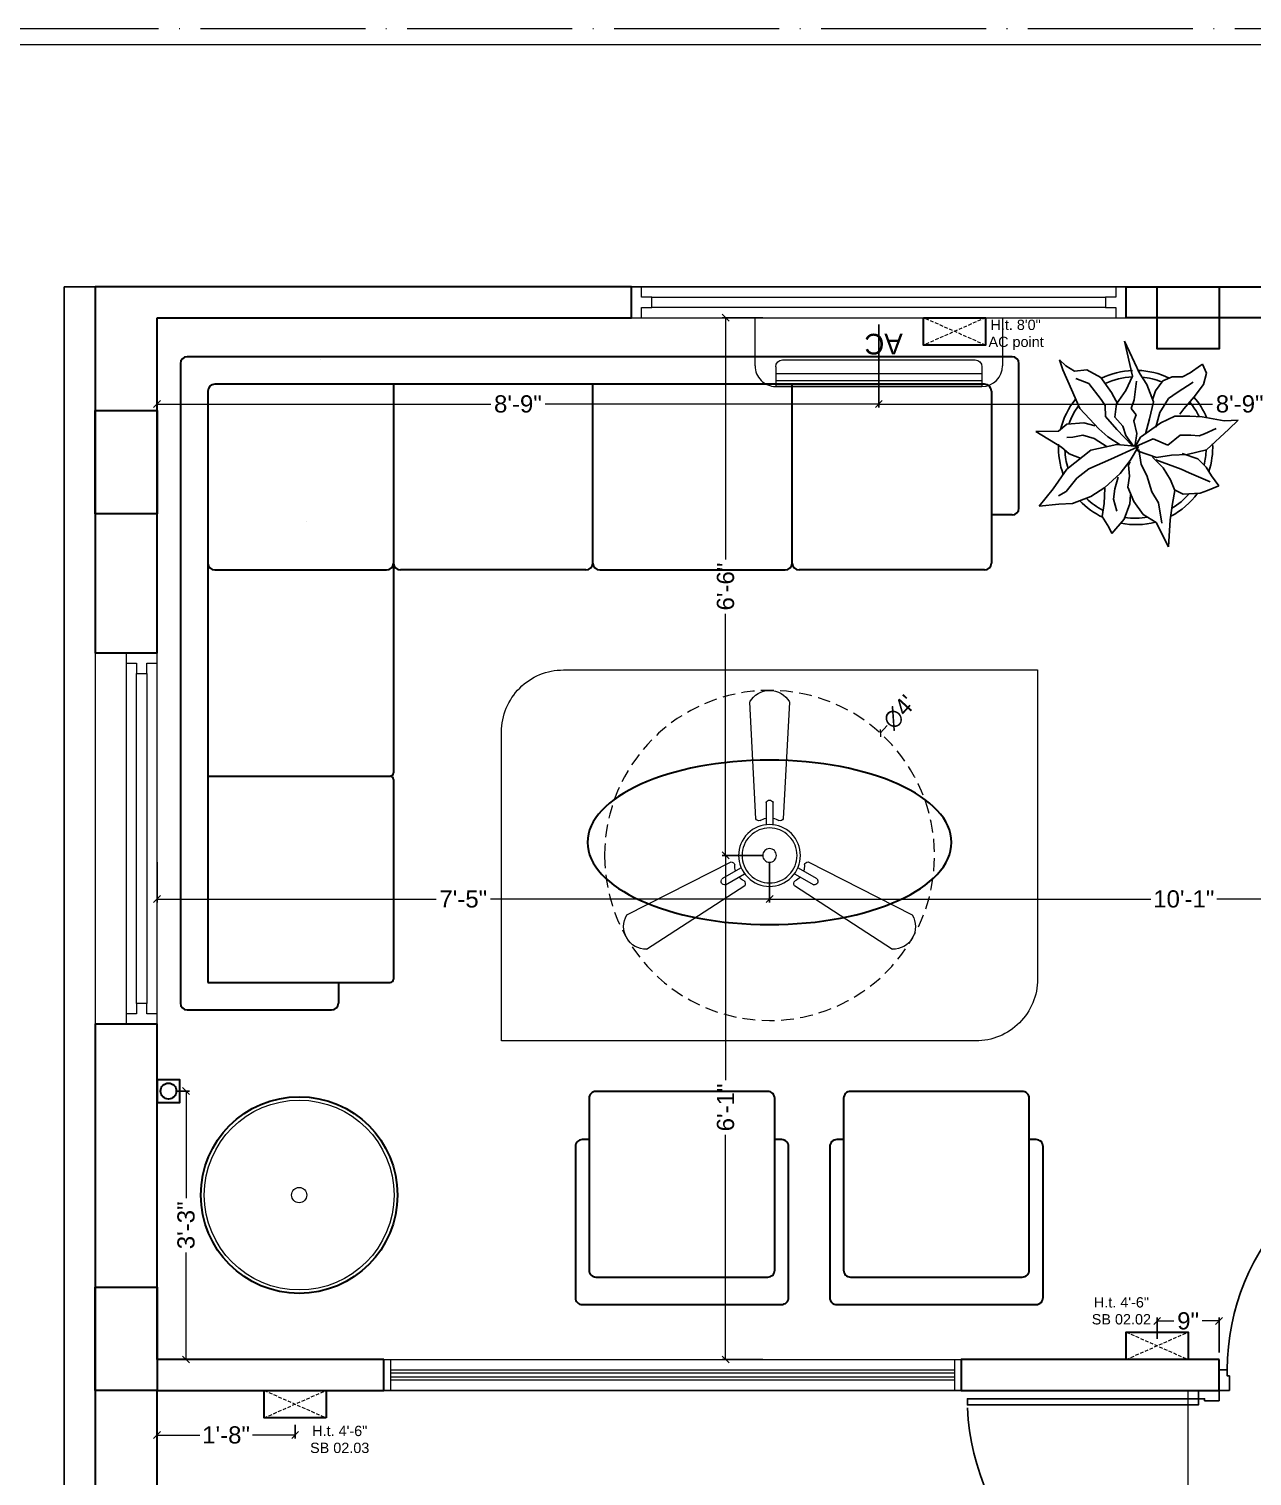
# Model space of a CAD drawing. Header units: millimetres. Extents: x 56222 to 3066687, y -650199 to -121287.
# Drawn here: x 149380.2 to 149558.1, y -178235.7 to -178025.3 of the extents above; entities that cross this region are included whole.
import ezdxf

# ---------------------------------------------------------------- set-up
doc = ezdxf.new("R2010")
doc.units = ezdxf.units.MM
doc.header["$MEASUREMENT"] = 0
doc.header["$PDMODE"] = 35
for name, pattern in [('ACAD_ISO04W100', [30, 24, -3, 0, -3]), ('DASHED', [0.75, 0.5, -0.25]), ('DASHED2', [0.375, 0.25, -0.125])]:
    doc.linetypes.add(name, pattern=pattern)
doc.layers.get('Defpoints').update_dxf_attribs({"color": 220})
doc.layers.add('AR DOOR', color=40, linetype='Continuous')
doc.layers.add('AR ELE-5', color=134, linetype='Continuous')
for name, color, linetype, lineweight in [('COLUMN', 1, 'Continuous', 30), ('dim05', 1, 'Continuous', 13), ('el', 7, 'Continuous', 20), ('ELEC-wires', 1, 'DASHED2', 13), ('Electrical', 84, 'Continuous', 30), ('FIRST FLOOR ( DW_RAIL )', 7, 'Continuous', 9), ('FUR', 250, 'Continuous', 0), ('FURNITURE', 32, 'Continuous', 9), ('GROUND FLOOR', 7, 'Continuous', 9), ('SECOND FLOOR', 7, 'Continuous', 9), ('SECOND FLOOR  ( PLINE )', 251, 'Continuous', 30), ('SECOND FLOOR ( DW_RAIL )', 7, 'Continuous', 9), ('Text', 7, 'Continuous', 15), ('wall', 7, 'Continuous', 30), ('XX~SLAB ( BEAM )~ ( DIM )', 7, 'Continuous', 9)]:
    doc.layers.add(name, color=color, linetype=linetype, lineweight=lineweight)
doc.layers.add('XX~SLAB ( PLINE )', color=251, linetype='Continuous', plot=False)
doc.styles.add('Arial', font='arial.ttf')
doc.styles.add('century g', font='GOTHIC.TTF')
doc.styles.get("Standard").update_dxf_attribs({"font": 'arial.ttf', "height": 6})
doc.styles.add('TEXT', font='eurr____.ttf')
doc.dimstyles.new('Archana', dxfattribs={"dimtxt": 2, "dimasz": 0.75, "dimexe": 0.5, "dimexo": 0.5, "dimgap": 0, "dimtad": 0, "dimzin": 0, "dimdsep": 46, "dimlunit": 4, "dimtxsty": 'century g', "dimblk": 'OBLIQUE', "dimcen": 0, "dimdle": 1, "dimclrd": 256, "dimclre": 256, "dimclrt": 256, "dimadec": 0, "dimazin": 0, "dimtfac": 1, "dimtofl": 0, "dimtmove": 1, "dimatfit": 3, "dimfxl": 1, "dimfxlon": 1, "dimtolj": 1, "dimtzin": 0, "dimlwd": -1, "dimlwe": -1, "dimarcsym": 0})
doc.dimstyles.new('ISO-25', dxfattribs={"dimtxt": 2.5, "dimasz": 1, "dimexe": 0.5, "dimexo": 1, "dimtad": 0, "dimdec": 1, "dimlunit": 4, "dimtxsty": 'Standard', "dimblk": 'OBLIQUE', "dimcen": 2.5, "dimclrd": 1, "dimclre": 1, "dimclrt": 5, "dimadec": 0, "dimazin": 0, "dimtfac": 1, "dimtdec": 1, "dimtmove": 0, "dimatfit": 3, "dimfxl": 1, "dimlwd": -1, "dimarcsym": 0})

# ---------------------------------------------------------------- blocks, each defined once
blk = doc.blocks.new('*U18')
for points in [[(0, 0), (0, 1120), (-30, 1120), (-30, 0)], [(40, 0), (0, 0), (0, -30), (-10, -30), (-10, -100), (40, -100)], [(-1160, 0), (-1120, 0), (-1120, -30), (-1110, -30), (-1110, -100), (-1160, -100)]]:
    blk.add_lwpolyline(points, close=True)
at = {"layer": 'AR ELE-5', "linetype": 'ByBlock', "ltscale": 15}
blk.add_arc((1.6, -0.7), 1121.6, 92.37301, 179.96526, dxfattribs=at)
blk = doc.blocks.new('*U19')
for points in [[(-1160, 0), (-1120, 0), (-1120, 30), (-1110, 30), (-1110, 100), (-1160, 100)], [(40, 0), (0, 0), (0, 30), (-10, 30), (-10, 100), (40, 100)], [(0, 0), (0, -1120), (-30, -1120), (-30, 0)]]:
    blk.add_lwpolyline(points, close=True)
at = {"layer": 'AR ELE-5', "linetype": 'ByBlock', "ltscale": 15}
blk.add_arc((1.6, 0.7), 1121.6, 180.03474, 267.62699, dxfattribs=at)
blk = doc.blocks.new('ARPLS010')
at = {"linetype": 'ByBlock'}
for p, q in [((0.1786, 0.6656), (0.1209, 0.6046)), ((0.1737, 0.5731), (0.1786, 0.6656)), ((0.1209, 0.6046), (-0.013, 0.459)), ((0.2004, 0.4323), (0.1737, 0.5731)), ((-0.2479, 0.5398), (-0.2779, 0.4665)), ((-0.1824, 0.4929), (-0.2479, 0.5398)), ((-0.2222, 0.4843), (-0.1643, 0.3469)), ((-0.1253, 0.4586), (-0.1824, 0.4929)), ((0.0907, 0.4465), (0.1252, 0.5219)), ((-0.2949, 0.4197), (-0.3016, 0.3092)), ((-0.2779, 0.4665), (-0.2949, 0.4197)), ((-0.0716, 0.4039), (-0.1253, 0.4586)), ((-0.0384, 0.3021), (-0.0716, 0.4039)), ((-0.013, 0.459), (-0.0442, 0.3355)), ((0.0767, 0.4116), (0.0907, 0.4465)), ((0.0818, 0.3579), (0.0767, 0.4116)), ((0.203, 0.3517), (0.2004, 0.4323)), ((0.3304, 0.3803), (0.2517, 0.3126)), ((0.4094, 0.4396), (0.3304, 0.3803)), ((0.4836, 0.4589), (0.4094, 0.4396)), ((0.5417, 0.4337), (0.4836, 0.4589)), ((0.4845, 0.3539), (0.5326, 0.4201)), ((0.5326, 0.4201), (0.5417, 0.4337)), ((-0.3016, 0.3092), (-0.276, 0.2577)), ((-0.1643, 0.3469), (-0.1387, 0.2954)), ((-0.1387, 0.2954), (-0.08, 0.1306)), ((-0.0442, 0.3355), (-0.0488, 0.232)), ((0.015, 0.2089), (0.0804, 0.2882)), ((0.0804, 0.2882), (0.0818, 0.3579)), ((0.2038, 0.2539), (0.203, 0.3517)), ((0.2517, 0.3126), (0.2159, 0.2868)), ((0.4246, 0.3731), (0.3564, 0.2694)), ((0.4588, 0.236), (0.4592, 0.3029)), ((0.4592, 0.3029), (0.4845, 0.3539)), ((-0.4686, 0.226), (-0.6429, 0.2157)), ((-0.6429, 0.2157), (-0.485, 0.1336)), ((-0.3617, 0.2404), (-0.4686, 0.226)), ((-0.2775, 0.2541), (-0.3617, 0.2404)), ((-0.2096, 0.2272), (-0.2775, 0.2541)), ((-0.1319, 0.1798), (-0.2096, 0.2272)), ((-0.0488, 0.232), (-0.0654, 0.1352)), ((0.0559, 0.1138), (0.015, 0.2089)), ((0.1599, 0.1646), (0.2038, 0.2539)), ((0.3178, 0.2133), (0.2273, 0.1566)), ((0.3564, 0.2694), (0.3178, 0.2133)), ((0.4317, 0.1759), (0.4588, 0.236)), ((-0.3591, 0.1484), (-0.4903, 0.1716)), ((-0.485, 0.1336), (-0.4331, 0.0508)), ((-0.2871, 0.1063), (-0.3591, 0.1484)), ((-0.1805, 0.0727), (-0.2871, 0.1063)), ((-0.0628, 0.1105), (-0.1319, 0.1798)), ((-0.0654, 0.1352), (-0.0236, 0.0176)), ((0.009, 0.0051), (0.0559, 0.1138)), ((0.0677, 0.0315), (0.1599, 0.1646)), ((0.2273, 0.1566), (0.1321, 0.1312)), ((0.1871, 0.0906), (0.2973, 0.1164)), ((0.2973, 0.1164), (0.4079, 0.0715)), ((0.3089, 0.1092), (0.3681, 0.1282)), ((0.3681, 0.1282), (0.4317, 0.1759)), ((-0.4331, 0.0508), (-0.3488, -0.0105)), ((-0.1106, 0.0364), (-0.1805, 0.0727)), ((-0.0127, 0.0218), (-0.1106, 0.0364)), ((-0.0839, -0.034), (0.007, 0.0185)), ((0.0033, 0.0105), (-0.0765, -0.1604)), ((-0.0236, 0.0176), (0.009, 0.0051)), ((0.0056, -0.0025), (0.0677, 0.0315)), ((0.007, 0.0185), (0.0203, -0.1212)), ((0.017, -0.0025), (0.0914, 0.009)), ((0.0879, 0.065), (0.1871, 0.0906)), ((0.0914, 0.009), (0.1726, -0.0113)), ((0.1726, -0.0113), (0.2116, 0.0042)), ((0.2116, 0.0042), (0.2519, -0.0297)), ((0.3086, -0.0099), (0.4301, 0.0063)), ((0.4079, 0.0715), (0.4823, 0.0239)), ((0.4823, 0.0239), (0.6892, -0.0722)), ((-0.4639, -0.073), (-0.558, -0.1523)), ((-0.3658, -0.0358), (-0.4639, -0.073)), ((-0.3061, -0.0325), (-0.3658, -0.0358)), ((-0.3488, -0.0105), (-0.2561, -0.0501)), ((-0.2561, -0.0501), (-0.1852, -0.0384)), ((-0.1852, -0.0384), (-0.1139, -0.0462)), ((-0.1682, -0.0996), (-0.0839, -0.034)), ((-0.1139, -0.0462), (-0.0933, -0.0358)), ((0.0099, -0.0141), (0.017, -0.0025)), ((0.0781, -0.0641), (0.0099, -0.0141)), ((0.0157, -0.0234), (0.1163, -0.1225)), ((0.1381, -0.0834), (0.0781, -0.0641)), ((0.1969, -0.1353), (0.1381, -0.0834)), ((0.2519, -0.0297), (0.3086, -0.0099)), ((0.3695, -0.0637), (0.2831, -0.1235)), ((0.4623, -0.0207), (0.3695, -0.0637)), ((0.6892, -0.0722), (0.4623, -0.0207)), ((-0.558, -0.1523), (-0.517, -0.1721)), ((-0.517, -0.1721), (-0.4469, -0.2161)), ((-0.3357, -0.1423), (-0.413, -0.1213)), ((-0.2687, -0.1346), (-0.3357, -0.1423)), ((-0.1926, -0.1133), (-0.2687, -0.1346)), ((-0.2591, -0.1996), (-0.1682, -0.0996)), ((-0.0765, -0.1604), (-0.1378, -0.3036)), ((0.0203, -0.1212), (-0.0171, -0.2909)), ((0.059, -0.2695), (0.0048, -0.1846)), ((0.0696, -0.1792), (0.0178, -0.1004)), ((0.1215, -0.2391), (0.0696, -0.1792)), ((0.1163, -0.1225), (0.2005, -0.1946)), ((0.2831, -0.1235), (0.1969, -0.1353)), ((0.2769, -0.1138), (0.3571, -0.156)), ((0.3571, -0.156), (0.4546, -0.2261)), ((-0.4469, -0.2161), (-0.3628, -0.2024)), ((-0.3628, -0.2024), (-0.263, -0.1997)), ((-0.3183, -0.2896), (-0.2591, -0.1996)), ((0.0803, -0.3417), (0.059, -0.2695)), ((0.1845, -0.2988), (0.1215, -0.2391)), ((0.141, -0.2614), (0.1604, -0.3356)), ((0.2005, -0.1946), (0.2718, -0.1985)), ((0.2718, -0.1985), (0.3107, -0.2245)), ((0.3107, -0.2245), (0.4147, -0.3039)), ((0.4546, -0.2261), (0.5031, -0.3171)), ((-0.3626, -0.4077), (-0.3183, -0.2896)), ((-0.1378, -0.3036), (-0.1986, -0.38)), ((-0.0171, -0.2909), (-0.1413, -0.4457)), ((-0.0422, -0.4315), (-0.0708, -0.3517)), ((0.0664, -0.4074), (0.0803, -0.3417)), ((0.1604, -0.3356), (0.15, -0.4452)), ((0.2515, -0.3622), (0.1845, -0.2988)), ((0.3757, -0.4162), (0.2515, -0.3622)), ((0.4147, -0.3039), (0.4473, -0.3875)), ((0.5031, -0.3171), (0.4936, -0.3977)), ((-0.368, -0.4959), (-0.3626, -0.4077)), ((-0.2867, -0.4496), (-0.3144, -0.4984)), ((-0.1986, -0.38), (-0.2867, -0.4496)), ((-0.1413, -0.4457), (-0.2694, -0.5334)), ((0.0016, -0.4799), (-0.0422, -0.4315)), ((0.0639, -0.4456), (0.0664, -0.4074)), ((0.15, -0.4452), (0.1056, -0.5003)), ((0.5019, -0.4722), (0.3757, -0.4162)), ((0.4936, -0.3977), (0.5278, -0.4522)), ((0.5278, -0.4522), (0.5674, -0.4935)), ((-0.3817, -0.6245), (-0.368, -0.4959)), ((-0.2694, -0.5334), (-0.3817, -0.6245)), ((0.1036, -0.6459), (0.0016, -0.4799)), ((0.1056, -0.5003), (0.1036, -0.6459)), ((0.5674, -0.4935), (0.5019, -0.4722))]:
    blk.add_line(p, q, dxfattribs=at)
for radius, start, end in [(0.5, 87.23669, 107.91539), (0.5, 126.2799, 152.70421), (0.4583, 91.65963, 104.07841), (0.5, 49.07911, 67.03241), (0.4583, 49.84606, 63.97637), (0.4583, 130.7647, 148.97893), (0.5, 1.37819, 25.75649), (0.5, 164.9216, 191.03024), (0.4583, 5.05171, 21.91083), (0.4583, 169.9629, 188.65169), (0.4583, 334.56254, 357.15322), (0.5, 333.69908, 357.5577), (0.5, 205.1623, 226.32036), (0.4583, 207.23198, 224.08187), (0.4583, 289.26599, 306.11067), (0.5, 249.55297, 272.4234), (0.4583, 252.85225, 267.71102), (0.5, 283.53242, 308.87117)]:
    blk.add_arc((0, 0), radius, start, end, dxfattribs=at)
blk = doc.blocks.new('6616')
at = {"color": 242, "linetype": 'DASHED', "true_color": 0xcd2027}
for p, q in [((386784.79, -36915.77), (386775.78, -36911.78)), ((386784.79, -36911.78), (386775.78, -36915.77))]:
    blk.add_line(p, q, dxfattribs=at)
at = {"layer": 'ELEC-wires', "color": 5, "linetype": 'ByBlock', "lineweight": 30, "ltscale": 4}
blk.add_lwpolyline([(386775.78, -36911.78), (386784.79, -36911.78), (386784.79, -36915.77), (386775.78, -36915.77)], close=True, dxfattribs=at)
blk = doc.blocks.new('fan')
at = {"layer": 'Electrical', "lineweight": 15, "ltscale": 20}
for p, q in [((3300835.29, -509900.78), (3300836.47, -509923.43)), ((3300841.81, -509923.43), (3300842.99, -509900.78)), ((3300838.47, -509924.57), (3300838.47, -509920.25)), ((3300839.81, -509920.28), (3300839.81, -509924.57)), ((3300831.66, -509931.77), (3300811.45, -509942.07)), ((3300829.93, -509935.08), (3300833.64, -509932.93)), ((3300844.64, -509932.93), (3300848.38, -509935.09)), ((3300866.83, -509942.07), (3300846.62, -509931.77)), ((3300834.31, -509934.09), (3300830.57, -509936.25)), ((3300847.68, -509936.23), (3300843.97, -509934.09)), ((3300815.3, -509948.74), (3300834.33, -509936.39)), ((3300843.95, -509936.39), (3300862.98, -509948.74))]:
    blk.add_line(p, q, dxfattribs=at)
at = {"layer": 'Electrical', "linetype": 'DASHED', "lineweight": 15, "ltscale": 5}
blk.add_circle((3300839.14, -509930.53), 32, dxfattribs=at)
at = {"layer": 'Electrical', "lineweight": 15, "ltscale": 20}
for centre, major_axis, start_param, end_param in [((3300839.14, -509902.94), (3.12, 3.12), -0.272136, 1.842967), ((3300839.13, -509920.5), (0.501, 0.501), -0.465536, 1.983618), ((3300839.14, -509930.53), (4.24, -4.24), 3.14161, 9.424795), ((3300839.14, -509930.53), (3.77, -3.77), 1.749190548672175e-05, 6.283202799085073), ((3300837.1, -509923.08), (0.51, 0.51), 2.863014, 4.257784), ((3300839.14, -509926.42), (2.27, -2.27), 2.565057, 2.951308), ((3300839.14, -509926.42), (2.27, 2.27), 0.19032, 0.57657), ((3300841.18, -509923.08), (0.51, -0.51), 5.167028, 6.561799), ((3300839.14, -509930.53), (0.943, 0.943), 1.570814, 7.853999), ((3300831.67, -509932.49), (0.51, -0.51), 0.978238, 2.373008), ((3300835.59, -509932.58), (2.27, -2.27), 3.855511, 4.241762), ((3300842.69, -509932.58), (2.27, 2.27), 5.183051, 5.569301), ((3300846.61, -509932.49), (0.51, -0.51), 2.339416, 3.734186), ((3300830.46, -509935.55), (0.501, -0.501), 3.199655, 5.648809), ((3300835.59, -509932.58), (2.27, -2.27), 4.659452, 5.045703), ((3300833.71, -509936.02), (0.51, 0.51), -1.325776, 0.068994), ((3300844.57, -509936.02), (0.51, -0.51), 3.072633, 4.467404), ((3300842.69, -509932.58), (2.27, 2.27), 4.37911, 4.765361), ((3300847.83, -509935.54), (0.501, 0.501), 3.723254, 6.172408), ((3300815.25, -509944.32), (3.12, -3.12), 3.393055, 5.508159), ((3300863.03, -509944.32), (3.12, -3.12), 5.48745, 7.602554)]:
    blk.add_ellipse(centre, major_axis=major_axis, ratio=1, start_param=start_param, end_param=end_param, dxfattribs=at)
blk = doc.blocks.new('_Oblique')
at = {"layer": 'wall', "color": 0, "lineweight": -2}
blk.add_line((-0.5, -0.5), (0.5, 0.5), dxfattribs=at)
blk = doc.blocks.new('*D152')
at = {"layer": 'Defpoints', "color": 0, "lineweight": 30, "transparency": 16777216}
for p in [(149504.04, -178127.68), (149471.82, -178163.26)]:
    blk.add_point(p, dxfattribs=at)
at = {"layer": 'dim05', "transparency": 16777216}
blk.add_line((149505.05, -178126.57), (149504.04, -178127.68), dxfattribs=at)
at = {"layer": 'dim05', "transparency": 16777216, "xscale": 0.75, "yscale": 0.75, "zscale": 0.75, "rotation": 227.8301719994222}
blk.add_blockref('_Oblique', (149504.04, -178127.68), dxfattribs=at)
at = {"layer": 'dim05', "color": 5, "lineweight": 25, "transparency": 16777216, "insert": (149506.8, -178124.64), "char_height": 2.5, "attachment_point": 5, "rotation": 47.8302, "style": 'century g'}
blk.add_mtext("\\A1;∅4'", dxfattribs=at)
blk = doc.blocks.new('*D148')
at = {"layer": 'Defpoints', "color": 0, "lineweight": 30, "transparency": 16777216}
for p in [(149553.32, -178213.17), (149544.32, -178216.78, -0.13), (149553.32, -178218.77, -0.13)]:
    blk.add_point(p, dxfattribs=at)
at = {"layer": 'dim05', "color": 1, "linetype": 'Continuous', "lineweight": -2, "transparency": 16777216}
for p, q in [((149544.32, -178215.78), (149544.32, -178212.67)), ((149553.32, -178217.77), (149553.32, -178212.67))]:
    blk.add_line(p, q, dxfattribs=at)
at = {"layer": 'dim05', "color": 1, "linetype": 'Continuous', "transparency": 16777216}
for p, q in [((149544.32, -178213.17), (149546.76, -178213.17)), ((149553.32, -178213.17), (149550.88, -178213.17))]:
    blk.add_line(p, q, dxfattribs=at)
at = {"layer": 'dim05', "color": 1, "transparency": 16777216, "rotation": 180}
blk.add_blockref('_Oblique', (149544.32, -178213.17), dxfattribs=at)
at = {"layer": 'dim05', "color": 1, "transparency": 16777216}
blk.add_blockref('_Oblique', (149553.32, -178213.17), dxfattribs=at)
at = {"layer": 'dim05', "color": 5, "lineweight": 25, "transparency": 16777216, "insert": (149548.82, -178213.17), "char_height": 2.5, "attachment_point": 5, "style": 'Arial'}
blk.add_mtext('9"', dxfattribs=at)
blk = doc.blocks.new('*D284')
at = {"layer": 'Defpoints', "color": 0, "lineweight": 30, "transparency": 16777216}
for p in [(149398.82, -178228.45, -0.13), (149418.91, -178227.26, -0.13), (149418.91, -178229.76)]:
    blk.add_point(p, dxfattribs=at)
at = {"layer": 'dim05', "color": 1, "linetype": 'Continuous', "lineweight": -2, "transparency": 16777216}
for p, q in [((149418.91, -178228.26), (149418.91, -178230.26)), ((149398.82, -178229.45), (149398.82, -178230.26))]:
    blk.add_line(p, q, dxfattribs=at)
at = {"layer": 'dim05', "color": 1, "linetype": 'Continuous', "transparency": 16777216}
for p, q in [((149398.82, -178229.76), (149405.03, -178229.76)), ((149418.91, -178229.76), (149412.69, -178229.76))]:
    blk.add_line(p, q, dxfattribs=at)
at = {"layer": 'dim05', "color": 1, "transparency": 16777216, "rotation": 180}
blk.add_blockref('_Oblique', (149398.82, -178229.76), dxfattribs=at)
at = {"layer": 'dim05', "color": 1, "transparency": 16777216}
blk.add_blockref('_Oblique', (149418.91, -178229.76), dxfattribs=at)
at = {"layer": 'dim05', "color": 5, "lineweight": 25, "transparency": 16777216, "insert": (149408.86, -178229.76), "char_height": 2.5, "attachment_point": 5, "style": 'Arial'}
blk.add_mtext('1\'-8"', dxfattribs=at)
blk = doc.blocks.new('*D285')
at = {"layer": 'Defpoints', "color": 0, "lineweight": 30, "transparency": 16777216}
for p in [(149487.93, -178145.47, -0.13), (149481.53, -178218.77), (149487.93, -178218.77, -0.13)]:
    blk.add_point(p, dxfattribs=at)
at = {"layer": 'dim05', "color": 1, "linetype": 'Continuous', "lineweight": -2, "transparency": 16777216}
for p, q in [((149486.93, -178145.47), (149481.03, -178145.47)), ((149486.93, -178218.77), (149481.03, -178218.77))]:
    blk.add_line(p, q, dxfattribs=at)
at = {"layer": 'dim05', "color": 1, "linetype": 'Continuous', "transparency": 16777216}
for p, q in [((149481.53, -178145.47), (149481.53, -178178.17)), ((149481.53, -178218.77), (149481.53, -178186.08))]:
    blk.add_line(p, q, dxfattribs=at)
at = {"layer": 'dim05', "color": 1, "transparency": 16777216}
for p, rotation in [((149481.53, -178145.47), 90), ((149481.53, -178218.77), 270)]:
    blk.add_blockref('_Oblique', p, dxfattribs=dict(at, rotation=rotation))
at = {"layer": 'dim05', "color": 5, "lineweight": 25, "transparency": 16777216, "insert": (149481.53, -178182.12), "char_height": 2.5, "attachment_point": 5, "rotation": 90, "style": 'Arial'}
blk.add_mtext('6\'-1"', dxfattribs=at)
blk = doc.blocks.new('*D286')
at = {"layer": 'Defpoints', "color": 0, "lineweight": 30, "transparency": 16777216}
for p in [(149481.53, -178067.27), (149487.93, -178067.27, -0.13), (149487.93, -178145.47)]:
    blk.add_point(p, dxfattribs=at)
at = {"layer": 'dim05', "color": 1, "linetype": 'Continuous', "lineweight": -2, "transparency": 16777216}
for p, q in [((149486.93, -178067.27), (149481.03, -178067.27)), ((149486.93, -178145.47), (149481.03, -178145.47))]:
    blk.add_line(p, q, dxfattribs=at)
at = {"layer": 'dim05', "color": 1, "linetype": 'Continuous', "transparency": 16777216}
for p, q in [((149481.53, -178067.27), (149481.53, -178102.42)), ((149481.53, -178145.47), (149481.53, -178110.33))]:
    blk.add_line(p, q, dxfattribs=at)
at = {"layer": 'dim05', "color": 1, "transparency": 16777216}
for p, rotation in [((149481.53, -178067.27), 90), ((149481.53, -178145.47), 270)]:
    blk.add_blockref('_Oblique', p, dxfattribs=dict(at, rotation=rotation))
at = {"layer": 'dim05', "color": 5, "lineweight": 25, "transparency": 16777216, "insert": (149481.53, -178106.37), "char_height": 2.5, "attachment_point": 5, "rotation": 90, "style": 'Arial'}
blk.add_mtext('6\'-6"', dxfattribs=at)
blk = doc.blocks.new('*D287')
at = {"layer": 'Defpoints', "color": 0, "lineweight": 30, "transparency": 16777216}
for p in [(149398.82, -178145.47, -0.13), (149487.93, -178145.47), (149398.82, -178151.81)]:
    blk.add_point(p, dxfattribs=at)
at = {"layer": 'dim05', "color": 1, "linetype": 'Continuous', "lineweight": -2, "transparency": 16777216}
for p, q in [((149398.82, -178146.47), (149398.82, -178152.31)), ((149487.93, -178146.47), (149487.93, -178152.31))]:
    blk.add_line(p, q, dxfattribs=at)
at = {"layer": 'dim05', "color": 1, "linetype": 'Continuous', "transparency": 16777216}
for p, q in [((149398.82, -178151.81), (149439.44, -178151.81)), ((149487.93, -178151.81), (149447.31, -178151.81))]:
    blk.add_line(p, q, dxfattribs=at)
at = {"layer": 'dim05', "color": 1, "transparency": 16777216, "rotation": 180}
blk.add_blockref('_Oblique', (149398.82, -178151.81), dxfattribs=at)
at = {"layer": 'dim05', "color": 1, "transparency": 16777216}
blk.add_blockref('_Oblique', (149487.93, -178151.81), dxfattribs=at)
at = {"layer": 'dim05', "color": 5, "lineweight": 25, "transparency": 16777216, "insert": (149443.37, -178151.81), "char_height": 2.5, "attachment_point": 5, "style": 'Arial'}
blk.add_mtext('7\'-5"', dxfattribs=at)
blk = doc.blocks.new('*D288')
at = {"layer": 'Defpoints', "color": 0, "lineweight": 30, "transparency": 16777216}
for p in [(149487.93, -178145.47, -0.13), (149608.45, -178145.47, -0.13), (149608.45, -178151.81)]:
    blk.add_point(p, dxfattribs=at)
at = {"layer": 'dim05', "color": 1, "linetype": 'Continuous', "lineweight": -2, "transparency": 16777216}
for p, q in [((149487.93, -178146.47), (149487.93, -178152.31)), ((149608.45, -178146.47), (149608.45, -178152.31))]:
    blk.add_line(p, q, dxfattribs=at)
at = {"layer": 'dim05', "color": 1, "linetype": 'Continuous', "transparency": 16777216}
for p, q in [((149487.93, -178151.81), (149543.39, -178151.81)), ((149608.45, -178151.81), (149552.99, -178151.81))]:
    blk.add_line(p, q, dxfattribs=at)
at = {"layer": 'dim05', "color": 1, "transparency": 16777216, "rotation": 180}
blk.add_blockref('_Oblique', (149487.93, -178151.81), dxfattribs=at)
at = {"layer": 'dim05', "color": 1, "transparency": 16777216}
blk.add_blockref('_Oblique', (149608.45, -178151.81), dxfattribs=at)
at = {"layer": 'dim05', "color": 5, "lineweight": 25, "transparency": 16777216, "insert": (149548.19, -178151.81), "char_height": 2.5, "attachment_point": 5, "style": 'Arial'}
blk.add_mtext('10\'-1"', dxfattribs=at)
blk = doc.blocks.new('*D314')
at = {"layer": 'Defpoints', "color": 0, "lineweight": 30, "transparency": 16777216}
for p in [(149400.48, -178179.74, -0.13), (149400.48, -178218.77, -0.13), (149403.04, -178218.77)]:
    blk.add_point(p, dxfattribs=at)
at = {"layer": 'dim05', "color": 1, "linetype": 'Continuous', "lineweight": -2, "transparency": 16777216}
for p, q in [((149401.48, -178179.74), (149403.54, -178179.74)), ((149401.48, -178218.77), (149403.54, -178218.77))]:
    blk.add_line(p, q, dxfattribs=at)
at = {"layer": 'dim05', "color": 1, "linetype": 'Continuous', "transparency": 16777216}
for p, q in [((149403.04, -178179.74), (149403.04, -178195.31)), ((149403.04, -178218.77), (149403.04, -178203.2))]:
    blk.add_line(p, q, dxfattribs=at)
at = {"layer": 'dim05', "color": 1, "transparency": 16777216}
for p, rotation in [((149403.04, -178179.74), 90), ((149403.04, -178218.77), 270)]:
    blk.add_blockref('_Oblique', p, dxfattribs=dict(at, rotation=rotation))
at = {"layer": 'dim05', "color": 5, "lineweight": 25, "transparency": 16777216, "insert": (149403.04, -178199.26), "char_height": 2.5, "attachment_point": 5, "rotation": 90, "style": 'Arial'}
blk.add_mtext('3\'-3"', dxfattribs=at)
blk = doc.blocks.new('ac paln')
at = {"layer": 'Electrical', "lineweight": 15}
for p, q in [((389238.69, -37646.36), (389238.69, -37610.34)), ((389238.69, -37610.34), (389245.67, -37610.34)), ((389244.81, -37642.35), (389244.81, -37614.35)), ((389245.81, -37613.35), (389248.68, -37613.35)), ((389246.82, -37643.35), (389246.82, -37613.35)), ((389247.82, -37643.35), (389247.82, -37613.35)), ((389248.68, -37613.35), (389248.68, -37643.35)), ((389248.68, -37643.35), (389248.68, -37613.35)), ((389245.81, -37643.35), (389248.68, -37643.35)), ((389248.68, -37643.35), (389248.68, -37643.35)), ((389245.67, -37646.36), (389238.69, -37646.36))]:
    blk.add_line(p, q, dxfattribs=at)
for centre, start, end in [((389245.67, -37613.35), 0, 90), ((389245.67, -37643.35), 270, 0)]:
    blk.add_arc(centre, 3.01, start, end, dxfattribs=at)
at = {"layer": 'Electrical', "lineweight": 15, "extrusion": (0, 0, -1)}
for centre, start_param, end_param in [((389245.81, -37614.35), -0.785398, 0.785398), ((389245.81, -37642.35), 3.926991, 5.497787)]:
    blk.add_ellipse(centre, major_axis=(-0.71, 0.71), ratio=1, start_param=start_param, end_param=end_param, dxfattribs=at)
at = {"layer": 'Text', "style": 'TEXT'}
blk.add_text('AC', height=3, rotation=270, dxfattribs=at).set_placement((389241.02, -37624.87))
blk = doc.blocks.new('*D323')
at = {"layer": 'Defpoints', "color": 0, "lineweight": 30, "transparency": 16777216}
for p in [(149503.82, -178067.27, -0.13), (149398.82, -178072.89, -0.13), (149503.82, -178079.82)]:
    blk.add_point(p, dxfattribs=at)
at = {"layer": 'dim05', "color": 1, "linetype": 'Continuous', "lineweight": -2, "transparency": 16777216}
for p, q in [((149503.82, -178068.27), (149503.82, -178080.32)), ((149398.82, -178073.89), (149398.82, -178080.32))]:
    blk.add_line(p, q, dxfattribs=at)
at = {"layer": 'dim05', "color": 1, "linetype": 'Continuous', "transparency": 16777216}
for p, q in [((149398.82, -178079.82), (149447.37, -178079.82)), ((149503.82, -178079.82), (149455.27, -178079.82))]:
    blk.add_line(p, q, dxfattribs=at)
at = {"layer": 'dim05', "color": 1, "transparency": 16777216, "rotation": 180}
blk.add_blockref('_Oblique', (149398.82, -178079.82), dxfattribs=at)
at = {"layer": 'dim05', "color": 1, "transparency": 16777216}
blk.add_blockref('_Oblique', (149503.82, -178079.82), dxfattribs=at)
at = {"layer": 'dim05', "color": 5, "lineweight": 25, "transparency": 16777216, "insert": (149451.32, -178079.82), "char_height": 2.5, "attachment_point": 5, "style": 'Arial'}
blk.add_mtext('8\'-9"', dxfattribs=at)
blk = doc.blocks.new('*D326')
at = {"layer": 'Defpoints', "color": 0, "lineweight": 30, "transparency": 16777216}
for p in [(149503.82, -178075.4, -0.13), (149608.82, -178075.4, -0.13), (149608.82, -178079.82)]:
    blk.add_point(p, dxfattribs=at)
at = {"layer": 'dim05', "color": 1, "linetype": 'Continuous', "lineweight": -2, "transparency": 16777216}
for p, q in [((149503.82, -178076.4), (149503.82, -178080.32)), ((149608.82, -178076.4), (149608.82, -178080.32))]:
    blk.add_line(p, q, dxfattribs=at)
at = {"layer": 'dim05', "color": 1, "linetype": 'Continuous', "transparency": 16777216}
for p, q in [((149503.82, -178079.82), (149552.37, -178079.82)), ((149608.82, -178079.82), (149560.27, -178079.82))]:
    blk.add_line(p, q, dxfattribs=at)
at = {"layer": 'dim05', "color": 1, "transparency": 16777216, "rotation": 180}
blk.add_blockref('_Oblique', (149503.82, -178079.82), dxfattribs=at)
at = {"layer": 'dim05', "color": 1, "transparency": 16777216}
blk.add_blockref('_Oblique', (149608.82, -178079.82), dxfattribs=at)
at = {"layer": 'dim05', "color": 5, "lineweight": 25, "transparency": 16777216, "insert": (149556.32, -178079.82), "char_height": 2.5, "attachment_point": 5, "style": 'Arial'}
blk.add_mtext('8\'-9"', dxfattribs=at)

msp = doc.modelspace()

# ---------------------------------------------------------------- linework, layer by layer
at = {"layer": 'COLUMN', "elevation": -0.126}
for points in [[(149544.321, -178062.774), (149553.321, -178062.774), (149553.321, -178071.774), (149544.321, -178071.774)], [(149389.821, -178080.774), (149398.821, -178080.774), (149398.821, -178095.774), (149389.821, -178095.774)], [(149389.821, -178208.274), (149398.821, -178208.274), (149398.821, -178223.274), (149389.821, -178223.274)]]:
    msp.add_lwpolyline(points, close=True, dxfattribs=at)
at = {"layer": 'FIRST FLOOR ( DW_RAIL )', "elevation": -0.126}
for points in [[(149432.821, -178223.274), (149432.821, -178218.774)], [(149514.821, -178218.774), (149514.821, -178223.274)]]:
    msp.add_lwpolyline(points, dxfattribs=at)
for points in [[(149432.821, -178220.274), (149514.821, -178220.274), (149514.821, -178220.774), (149432.821, -178220.774)], [(149432.821, -178221.274), (149514.821, -178221.274), (149514.821, -178221.774), (149432.821, -178221.774)]]:
    msp.add_lwpolyline(points, close=True, dxfattribs=at)
at = {"layer": 'FUR'}
for p, q in [((149422.54, -178073.36, -0.126), (149422.54, -178073.36, -0.126)), ((149420.54, -178096.95, -0.126), (149420.54, -178096.95, -0.126))]:
    msp.add_line(p, q, dxfattribs=at)
at = {"layer": 'FURNITURE', "lineweight": 30}
for p, q in [((149523.214, -178072.945, -0.126), (149403.214, -178072.945, -0.126)), ((149402.214, -178073.945, -0.126), (149402.214, -178166.945, -0.126)), ((149524.214, -178094.945, -0.126), (149524.214, -178073.945, -0.126)), ((149519.214, -178076.945, -0.126), (149407.214, -178076.945, -0.126)), ((149433.214, -178076.945, -0.126), (149433.214, -178133.445, -0.126)), ((149462.214, -178102.945, -0.126), (149462.214, -178076.945, -0.126)), ((149491.214, -178102.945, -0.126), (149491.214, -178076.945, -0.126)), ((149406.214, -178077.945, -0.126), (149406.214, -178163.945, -0.126)), ((149520.214, -178077.945, -0.126), (149520.214, -178080.945, -0.126)), ((149520.214, -178080.945, -0.126), (149520.214, -178102.945, -0.126)), ((149523.214, -178095.945, -0.126), (149520.214, -178095.945, -0.126)), ((149407.214, -178103.945, -0.126), (149432.214, -178103.945, -0.126)), ((149461.214, -178103.945, -0.126), (149434.214, -178103.945, -0.126)), ((149463.214, -178103.945, -0.126), (149490.214, -178103.945, -0.126)), ((149519.214, -178103.945, -0.126), (149492.214, -178103.945, -0.126)), ((149406.214, -178133.945, -0.126), (149432.714, -178133.945, -0.126)), ((149433.214, -178134.445, -0.126), (149433.214, -178163.445, -0.126)), ((149406.214, -178163.945, -0.126), (149432.714, -178163.945, -0.126)), ((149425.214, -178163.945, -0.126), (149425.214, -178166.945, -0.126)), ((149403.214, -178167.945, -0.126), (149424.214, -178167.945, -0.126))]:
    msp.add_line(p, q, dxfattribs=at)
at = {"layer": 'FURNITURE', "lineweight": 30, "elevation": -0.126}
for points in [[(149461.675, -178180.791), (149461.675, -178205.791, 0.4142136), (149462.675, -178206.791), (149487.675, -178206.791, 0.4142136), (149488.675, -178205.791), (149488.675, -178202.791), (149488.675, -178180.791, 0.4142136), (149487.675, -178179.791), (149462.675, -178179.791, 0.4142136)], [(149498.7, -178180.791), (149498.7, -178205.791, 0.4142136), (149499.7, -178206.791), (149524.7, -178206.791, 0.4142136), (149525.7, -178205.791), (149525.7, -178202.791), (149525.7, -178180.791, 0.4142136), (149524.7, -178179.791), (149499.7, -178179.791, 0.4142136)]]:
    msp.add_lwpolyline(points, format="xyb", close=True, dxfattribs=at)
for points in [[(149461.675, -178186.791), (149460.675, -178186.791, 0.4142136), (149459.675, -178187.791), (149459.675, -178209.791, 0.4142136), (149460.675, -178210.791), (149489.692, -178210.78, 0.4142136), (149490.692, -178209.78), (149490.692, -178187.791, 0.4142136), (149489.692, -178186.791), (149488.675, -178186.791)], [(149498.7, -178186.791), (149497.7, -178186.791, 0.4142136), (149496.7, -178187.791), (149496.7, -178209.791, 0.4142136), (149497.7, -178210.791), (149526.717, -178210.78, 0.4142136), (149527.717, -178209.78), (149527.717, -178187.791, 0.4142136), (149526.717, -178186.791), (149525.7, -178186.791)]]:
    msp.add_lwpolyline(points, format="xyb", dxfattribs=at)
at = {"layer": 'FURNITURE', "lineweight": 30}
msp.add_circle((149419.494, -178194.859, -0.126), 14.306, dxfattribs=at)
at = {"layer": 'FURNITURE', "lineweight": 5}
for radius in [13.806, 1.11]:
    msp.add_circle((149419.494, -178194.859, -0.126), radius, dxfattribs=at)
at = {"layer": 'FURNITURE', "lineweight": 30}
for centre, radius, start, end in [((149403.214, -178073.945, -0.126), 1, 90, 180), ((149523.214, -178073.945, -0.126), 1, 0, 90), ((149407.214, -178077.945, -0.126), 1, 90, 180), ((149519.214, -178077.945, -0.126), 1, 0, 90), ((149523.214, -178094.945, -0.126), 1, 270, 0), ((149407.214, -178102.945, -0.126), 1, 180, 270), ((149407.214, -178102.945, -0.126), 1, 180, 270), ((149432.214, -178102.945, -0.126), 1, 270, 0), ((149434.214, -178102.945, -0.126), 1, 180, 270), ((149461.214, -178102.945, -0.126), 1, 270, 0), ((149463.214, -178102.945, -0.126), 1, 180, 270), ((149490.214, -178102.945, -0.126), 1, 270, 0), ((149492.214, -178102.945, -0.126), 1, 180, 270), ((149519.214, -178102.945, -0.126), 1, 270, 0), ((149432.714, -178133.445, -0.126), 0.5, 270, 0), ((149432.714, -178134.445, -0.126), 0.5, 0, 90), ((149432.714, -178163.445, -0.126), 0.5, 270, 0), ((149403.214, -178166.945, -0.126), 1, 180, 270), ((149424.214, -178166.945, -0.126), 1, 270, 0)]:
    msp.add_arc(centre, radius, start, end, dxfattribs=at)
at = {"layer": 'FURNITURE', "lineweight": 30, "extrusion": (0, 0, -1)}
msp.add_ellipse((149487.928, -178143.575, -0.126), major_axis=(26.479, 0), ratio=0.4514677, dxfattribs=at)
at = {"layer": 'GROUND FLOOR'}
msp.add_line((149294.571, -178027.524, -0.126), (149790.321, -178027.524, -0.126), dxfattribs=at)
at = {"layer": 'GROUND FLOOR', "color": 1, "linetype": 'ACAD_ISO04W100', "elevation": -0.126}
msp.add_lwpolyline([(149790.321, -178025.274), (149292.321, -178025.274), (149292.321, -178487.774), (149790.321, -178487.774)], dxfattribs=at)
at = {"layer": 'SECOND FLOOR'}
for p, q in [((149389.821, -178062.774, -0.126), (149790.321, -178062.774, -0.126)), ((149389.821, -178062.774, -0.126), (149389.821, -178373.274, -0.126)), ((149467.821, -178062.774, -0.126), (149467.821, -178067.274, -0.126)), ((149539.821, -178062.774, -0.126), (149539.821, -178067.274, -0.126)), ((149398.821, -178218.774, -0.126), (149398.821, -178067.274, -0.126)), ((149398.821, -178067.274, -0.126), (149608.821, -178067.274, -0.126)), ((149398.821, -178116.024, -0.126), (149389.821, -178116.024, -0.126)), ((149398.821, -178170.024, -0.126), (149389.821, -178170.024, -0.126)), ((149398.821, -178218.774, -0.126), (149431.821, -178218.774, -0.126)), ((149431.821, -178223.274, -0.126), (149431.821, -178218.774, -0.126)), ((149515.821, -178218.774, -0.126), (149553.321, -178218.774, -0.126)), ((149515.821, -178223.274, -0.126), (149515.821, -178218.774, -0.126)), ((149553.321, -178223.274, -0.126), (149553.321, -178218.774, -0.126)), ((149398.821, -178223.274, -0.126), (149553.321, -178223.274, -0.126)), ((149398.821, -178373.274, -0.126), (149398.821, -178223.274, -0.126)), ((149548.821, -178373.274, -0.126), (149548.821, -178223.274, -0.126))]:
    msp.add_line(p, q, dxfattribs=at)
at = {"layer": 'SECOND FLOOR', "elevation": -0.126}
msp.add_lwpolyline([(149539.821, -178062.774), (149538.321, -178062.774), (149538.321, -178064.274), (149536.821, -178064.274), (149536.821, -178065.774), (149470.821, -178065.774), (149470.821, -178064.274), (149469.321, -178064.274), (149469.321, -178062.774), (149467.821, -178062.774), (149467.821, -178067.274), (149469.321, -178067.274), (149469.321, -178065.774), (149470.821, -178065.774), (149470.821, -178064.274), (149536.821, -178064.274), (149536.821, -178065.774), (149538.321, -178065.774), (149538.321, -178067.274), (149539.821, -178067.274), (149539.821, -178062.774), (149467.821, -178062.774), (149467.821, -178067.274), (149539.821, -178067.274)], close=True, dxfattribs=at)
at = {"layer": 'SECOND FLOOR  ( PLINE )', "elevation": -0.126}
for points in [[(149398.821, -178067.274), (149467.821, -178067.274), (149467.821, -178062.774), (149389.821, -178062.774), (149389.821, -178116.024), (149398.821, -178116.024)], [(149608.821, -178223.274), (149589.321, -178223.274), (149589.321, -178218.774), (149608.821, -178218.774), (149608.821, -178067.274), (149539.821, -178067.274), (149539.821, -178062.774), (149685.32, -178062.774), (149685.32, -178067.274), (149613.321, -178067.274), (149613.321, -178218.774), (149655.321, -178218.774), (149655.321, -178223.274), (149613.321, -178223.274)], [(149431.821, -178218.774), (149398.821, -178218.774), (149398.821, -178170.024), (149394.321, -178170.024), (149389.821, -178170.024), (149389.821, -178271.274), (149398.821, -178271.274), (149398.821, -178223.274), (149431.821, -178223.274)], [(149553.321, -178218.774), (149515.821, -178218.774), (149515.821, -178223.274), (149553.321, -178223.274)]]:
    msp.add_lwpolyline(points, close=True, dxfattribs=at)
at = {"layer": 'SECOND FLOOR ( DW_RAIL )', "elevation": -0.126}
msp.add_lwpolyline([(149398.821, -178170.024), (149398.821, -178168.524), (149397.321, -178168.524), (149397.321, -178167.024), (149395.821, -178167.024), (149395.821, -178119.024), (149397.321, -178119.024), (149397.321, -178117.524), (149398.821, -178117.524), (149398.821, -178116.024), (149394.321, -178116.024), (149394.321, -178117.524), (149395.821, -178117.524), (149395.821, -178119.024), (149397.321, -178119.024), (149397.321, -178167.024), (149395.821, -178167.024), (149395.821, -178168.524), (149394.321, -178168.524), (149394.321, -178170.024), (149398.821, -178170.024), (149398.821, -178116.024), (149394.321, -178116.024), (149394.321, -178170.024)], close=True, dxfattribs=at)
at = {"layer": 'XX~SLAB ( BEAM )~ ( DIM )'}
msp.add_line((149398.821, -178218.774, -0.126), (149407.821, -178218.774, -0.126), dxfattribs=at)
at = {"layer": 'XX~SLAB ( BEAM )~ ( DIM )', "color": 9, "true_color": 0xc7c8ca, "elevation": -0.126}
msp.add_lwpolyline([(149457.939, -178118.496), (149526.917, -178118.496), (149526.917, -178163.448, -0.4142136), (149517.917, -178172.448), (149448.939, -178172.448), (149448.939, -178127.496, -0.4142136)], format="xyb", close=True, dxfattribs=at)
at = {"layer": 'XX~SLAB ( BEAM )~ ( DIM )', "color": 6, "lineweight": 30, "elevation": -0.126}
msp.add_lwpolyline([(149398.812, -178181.394), (149402.131, -178181.394), (149402.148, -178178.084), (149398.829, -178178.084)], close=True, dxfattribs=at)
at = {"layer": 'XX~SLAB ( BEAM )~ ( DIM )', "elevation": -0.126}
msp.add_lwpolyline([(149431.821, -178218.774), (149515.821, -178218.774), (149515.821, -178223.274), (149431.821, -178223.274)], close=True, dxfattribs=at)
at = {"layer": 'XX~SLAB ( BEAM )~ ( DIM )', "color": 6, "lineweight": 30}
msp.add_circle((149400.484, -178179.739, -0.126), 1.155, dxfattribs=at)
at = {"layer": 'XX~SLAB ( PLINE )', "elevation": -0.126}
msp.add_lwpolyline([(149385.321, -178062.774), (149790.321, -178062.774), (149790.321, -178373.274), (149781.321, -178373.274), (149761.516, -178373.274), (149721.179, -178373.274), (149695.821, -178373.274), (149548.821, -178373.274), (149475.577, -178373.274), (149385.321, -178373.274)], close=True, dxfattribs=at)

# ---------------------------------------------------------------- block references
at = {"xscale": -22.43806280742462, "yscale": 22.43806280742462, "zscale": 22.43806280742462, "rotation": 269.893550954013}
msp.add_blockref('ARPLS010', (149541.176, -178086.15, -0.126), dxfattribs=at)
at = {"layer": 'AR DOOR', "linetype": 'ByBlock', "lineweight": -2, "extrusion": (0, 0, -1), "yscale": 0.02999999999996949, "zscale": -0.02999999999996949}
for name, p, xscale, rotation in [('*U19', (-149588.121, -178220.274, 0.126), 0.02999999999996949, 180), ('*U18', (-149550.321, -178224.474, 0.126), -0.02999999999996949, 270)]:
    msp.add_blockref(name, p, dxfattribs=dict(at, xscale=xscale, rotation=rotation))
at = {"layer": 'dim05', "color": 1, "lineweight": 35, "xscale": -0.7500069902881101, "yscale": 0.7500069902881101, "zscale": 0.7500069902881101}
msp.add_blockref('fan', (2625140.357, 204305.989, -0.126), dxfattribs=at)
at = {"layer": 'el', "color": 18, "true_color": 0x000000, "rotation": 270}
msp.add_blockref('ac paln', (187132.171, 211171.414, -0.126), dxfattribs=at)
at = {"layer": 'el', "color": 1}
msp.add_blockref('6616', (-237265.446, -141155.49, -0.126), dxfattribs=at)
at = {"layer": 'el', "color": 1, "rotation": 180}
for p in [(536324.608, -215130.558, -0.126), (536199.194, -215139.044, -0.126)]:
    msp.add_blockref('6616', p, dxfattribs=at)

# ---------------------------------------------------------------- texts
at = {"layer": 'Electrical', "color": 240, "true_color": 0xed1f24, "transparency": 33554687}
for s, p in [('H.t. 8\'0"', (149520.062, -178069.058)), ('H.t. 4\'-6"', (149535.113, -178211.214)), ('H.t. 4\'-6"', (149421.391, -178229.914))]:
    msp.add_text(s, height=1.5, dxfattribs=at).set_placement(p)
at = {"layer": 'Electrical', "color": 5, "transparency": 33554687}
for s, p in [('AC point', (149519.78, -178071.528)), ('SB 02.02', (149534.801, -178213.676)), ('SB 02.03', (149421.079, -178232.376))]:
    msp.add_text(s, height=1.5, dxfattribs=at).set_placement(p)

# ---------------------------------------------------------------- dimensions: what is measured, and where the dimension line sits
at = {"layer": 'dim05', "color": 27, "lineweight": 25, "true_color": 0x7d5120}
for base, p1, p2, picture, middle in [((149481.528, -178067.274), (149487.928, -178145.472), (149487.928, -178067.274, -0.126), '*D286', (149481.528, -178106.373)), ((149481.528, -178218.774), (149487.928, -178145.472, -0.126), (149487.928, -178218.774, -0.126), '*D285', (149481.528, -178182.123)), ((149403.036, -178218.774), (149400.484, -178179.739, -0.126), (149400.48, -178218.774, -0.126), '*D314', (149403.036, -178199.256))]:
    dim = msp.add_linear_dim(base=base, p1=p1, p2=p2, angle=90, dimstyle='ISO-25', override={"dimdec": 0, "dimtxsty": 'Arial'}, dxfattribs=at)
    dim.commit()
    dim.dimension.update_dxf_attribs({"geometry": picture, "text_midpoint": middle})
for base, p1, p2, picture, middle in [((149503.821, -178079.818), (149398.821, -178072.886, -0.126), (149503.821, -178067.274, -0.126), '*D323', (149451.321, -178079.818)), ((149608.821, -178079.818), (149503.821, -178075.404, -0.126), (149608.821, -178075.404, -0.126), '*D326', (149556.321, -178079.818)), ((149398.821, -178151.812), (149487.928, -178145.472), (149398.821, -178145.472, -0.126), '*D287', (149443.374, -178151.812)), ((149608.446, -178151.812), (149487.928, -178145.472, -0.126), (149608.446, -178145.472, -0.126), '*D288', (149548.187, -178151.812)), ((149553.321, -178213.166), (149544.321, -178216.78, -0.126), (149553.321, -178218.774, -0.126), '*D148', (149548.821, -178213.166)), ((149418.907, -178229.757), (149398.821, -178228.451, -0.126), (149418.907, -178227.261, -0.126), '*D284', (149408.864, -178229.757))]:
    dim = msp.add_linear_dim(base=base, p1=p1, p2=p2, dimstyle='ISO-25', override={"dimdec": 0, "dimtxsty": 'Arial'}, dxfattribs=at)
    dim.commit()
    dim.dimension.update_dxf_attribs({"geometry": picture, "text_midpoint": middle})
dim = msp.add_diameter_dim_2p(p1=(149471.816, -178163.26, -0.126), p2=(149504.04, -178127.684, -0.126), dimstyle='Archana', override={"dimtxt": 2.5, "dimclrt": 5}, dxfattribs=at)
dim.commit()
dim.dimension.update_dxf_attribs({"geometry": '*D152', "text_midpoint": (149506.802, -178124.635, -0.126)})

doc.saveas('drawing.dxf')
